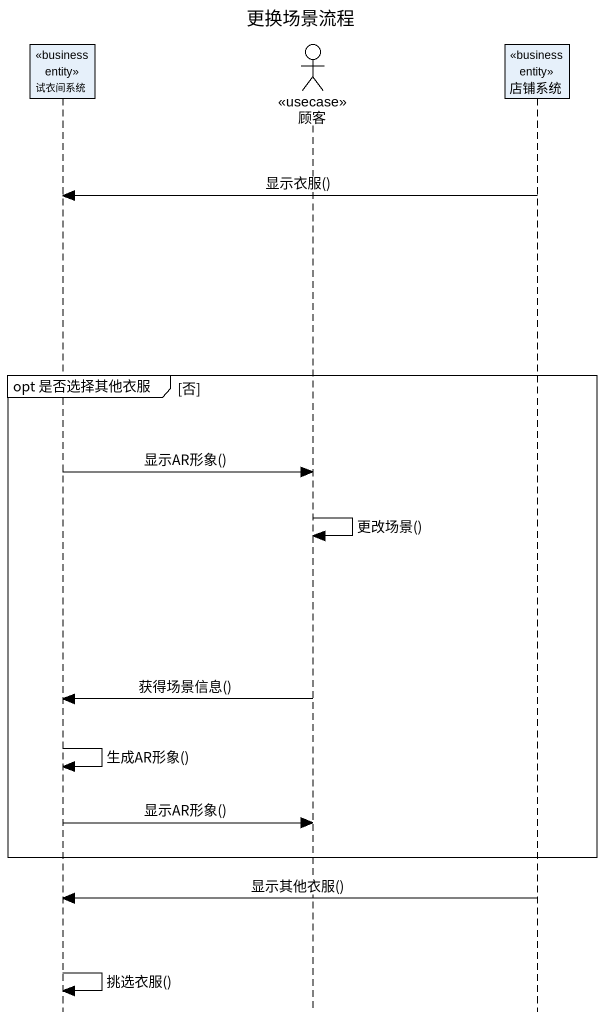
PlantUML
@startuml
title 更换场景流程
hide footbox
participant 试衣间系统 <<business entity>>
actor 顾客 <<usecase>>
participant 店铺系统 <<business entity>>

店铺系统 -> 试衣间系统 : 显示衣服()
group opt 是否选择其他衣服 [否]
  试衣间系统 -> 顾客 : 显示AR形象()
  顾客 -> 顾客 : 更改场景()
  顾客 -> 试衣间系统 : 获得场景信息()
  试衣间系统 -> 试衣间系统 : 生成AR形象()
  试衣间系统 -> 顾客 : 显示AR形象()
end
店铺系统 -> 试衣间系统 : 显示其他衣服()
试衣间系统 -> 试衣间系统 : 挑选衣服()
@enduml
